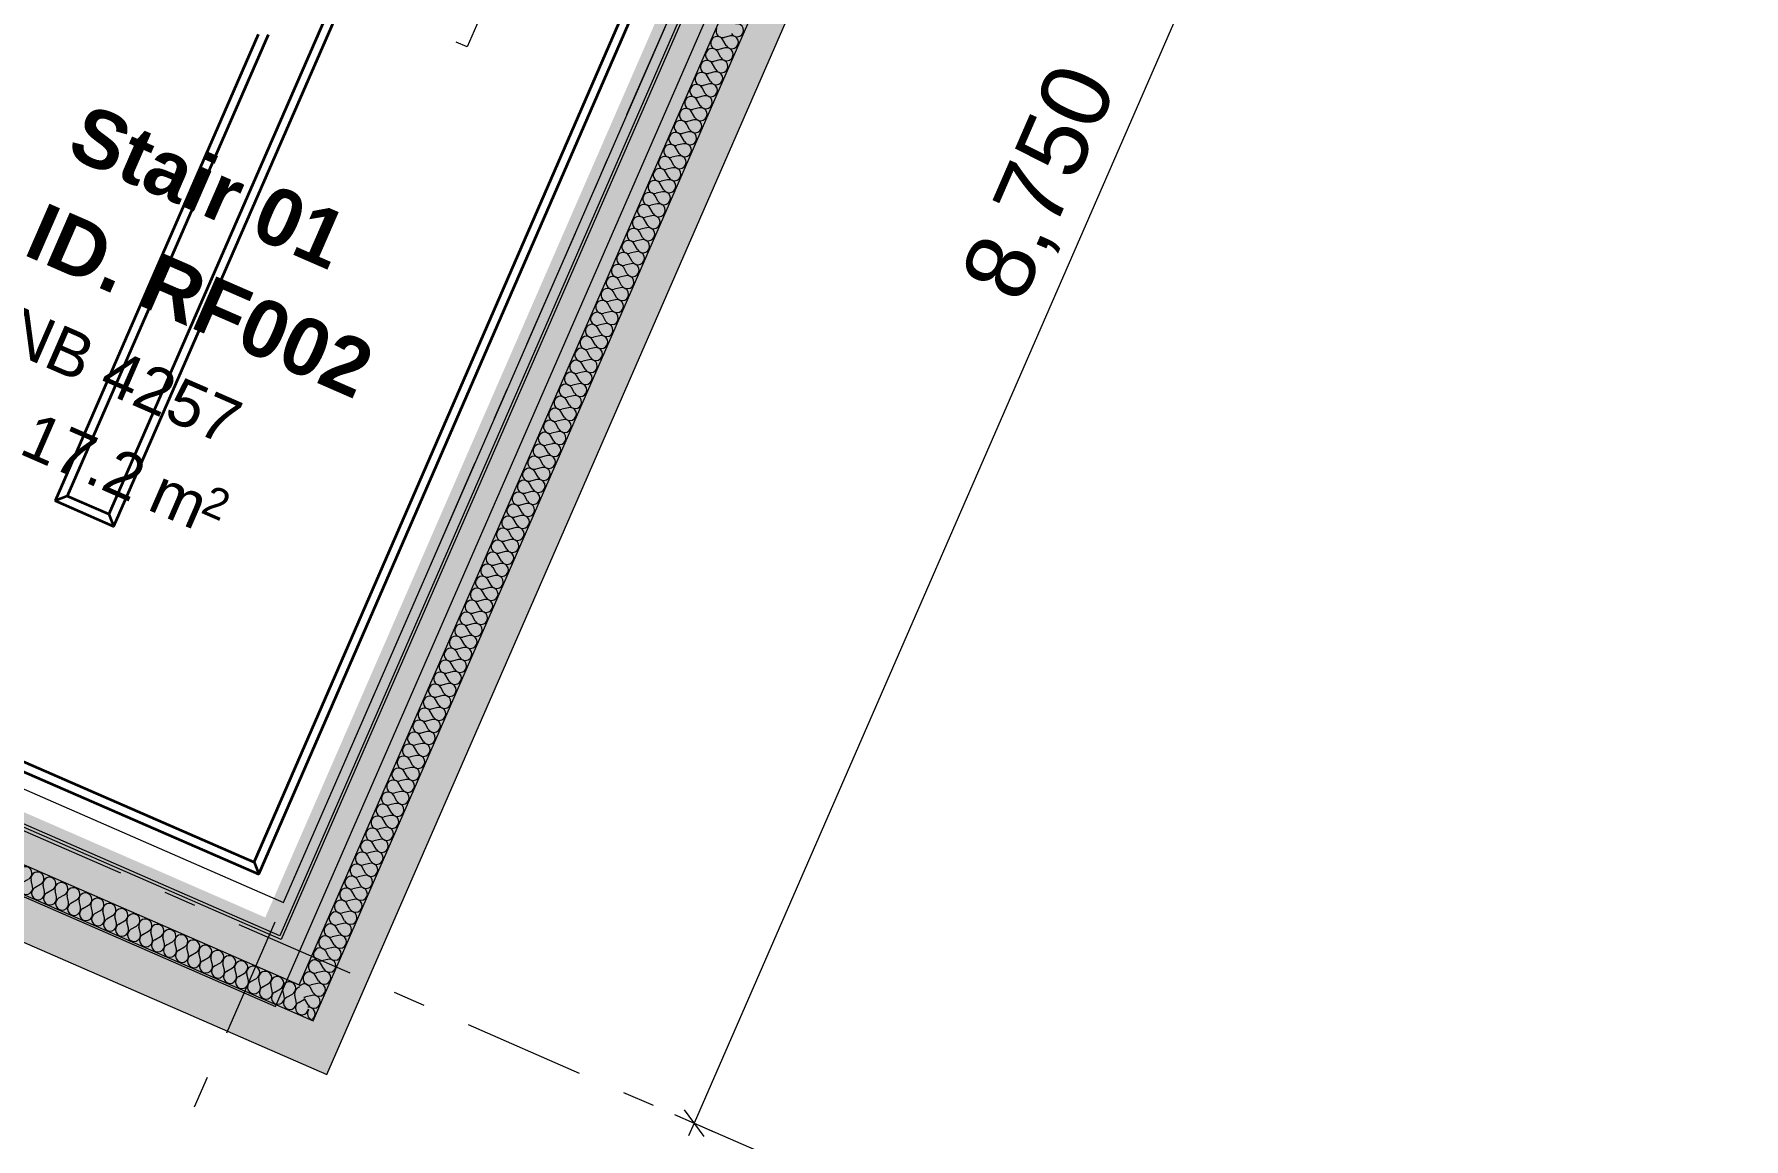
# Model space of a CAD drawing. Header units: millimetres. Extents: x -50172 to 90294, y -72116 to 25069.
# Drawn here: x 63981 to 71451, y -28935 to -24110 of the extents above; entities that cross this region are included whole.
import ezdxf
from ezdxf.enums import TextEntityAlignment as Align

# ---------------------------------------------------------------- set-up
doc = ezdxf.new("R2010")
doc.units = ezdxf.units.MM
doc.header["$MEASUREMENT"] = 0
doc.linetypes.add('Dashed', pattern=[564.444447, 282.222223, -282.222223])
doc.linetypes.add('Double Dashed', pattern=[1093.611073, 529.166651, -211.666656, 141.111112, -211.666656])
for name, color, linetype in [('A-15-MG_Structural_Grid', 7, 'Continuous'), ('New_A-15-MG_Structural_Grid', 7, 'Continuous'), ('New_A-25-M_Wall_Ext', 7, 'Continuous'), ('New_A-35-M_FFE-Zone', 7, 'Continuous'), ('New_A-95-D_Dim_Grid.Dim', 7, 'Continuous')]:
    doc.layers.add(name, color=color, linetype=linetype)
for name, color, linetype, lineweight, true_color in [('A-15-MG_Structural_Grid_Pen_No__163', 7, 'Continuous', 0, 0x750077), ('A-95-M-SFS_Edge_Pen_No__252', 7, 'Continuous', 13, 0xe8e8e8), ('New_A-25-M_Wall_Ext_Pen_No__102', 7, 'Continuous', 15, 0xcccccc), ('New_A-25-M_Wall_Ext_Pen_No__107', 7, 'Continuous', 15, 0xa6a6a6), ('New_A-35-M_FFE-Zone_Pen_No__74', 7, 'Continuous', 20, 0x606060)]:
    doc.layers.add(name, color=color, linetype=linetype, lineweight=lineweight, true_color=true_color)
for name, color, linetype, lineweight in [('New_A-15-MG_Structural_Grid_Pen_No__4', 7, 'Continuous', 20), ('New_A-20-M_Roof_Accessory_Pen_No__150', 7, 'Continuous', 0), ('New_A-20-M_Roof_Pen_No__2', 8, 'Continuous', 15), ('New_A-25-M_Wall_Ext_Pen_No__1', 7, 'Continuous', 13), ('New_A-25-M_Wall_Ext_Pen_No__141', 255, 'Continuous', 0), ('New_A-25-M_Wall_Ext_Pen_No__99', 255, 'Continuous', 13), ('New_A-30-M_Stair_Pen_No__8', 7, 'Continuous', 35), ('New_A-95-D_Dim_Grid.Dim_Pen_No__4', 7, 'Continuous', 20), ('New_ArchiCAD Zone Stamps_Pen_No__9', 7, 'Continuous', 13)]:
    doc.layers.add(name, color=color, linetype=linetype, lineweight=lineweight)
doc.styles.add('GENERATED_STYLE_1', font='')
doc.styles.add('GENERATED_STYLE_3', font='')
doc.styles.add('GENERATED_STYLE_4', font='')
doc.styles.get('GENERATED_STYLE_1').set_extended_font_data('Arial', bold=True)
doc.styles.get('GENERATED_STYLE_3').set_extended_font_data('Arial')
doc.styles.get('GENERATED_STYLE_4').set_extended_font_data('Swis721 BT')
doc.dimstyles.new('GENERATED_STYLE__5', dxfattribs={"dimtxt": 300, "dimasz": 95, "dimexe": 0.18, "dimexo": 0, "dimgap": 0.09, "dimtad": 1, "dimdec": 0, "dimzin": 0, "dimdsep": 46, "dimtxsty": 'GENERATED_STYLE_4', "dimblk": 'ARROWHEAD_2', "dimblk1": 'ARROWHEAD_2', "dimblk2": 'ARROWHEAD_2', "dimcen": 0.09, "dimclrd": 7, "dimclre": 7, "dimclrt": 7, "dimadec": 0, "dimazin": 0, "dimtfac": 1, "dimtdec": 4, "dimtmove": 0, "dimatfit": 3, "dimfxl": 1, "dimtolj": 1, "dimtzin": 0, "dimarcsym": 0})

# ---------------------------------------------------------------- blocks, each defined once
blk = doc.blocks.new('*X139')
at = {"layer": 'New_A-25-M_Wall_Ext_Pen_No__107', "linetype": 'Continuous'}
for p, q in [((62318.5, -27100), (62332.7, -27092)), ((62349.8, -27124.3), (62343.2, -27096.5)), ((62360.3, -27128.9), (62385.1, -27114.8)), ((62402.2, -27147.2), (62395.6, -27119.4)), ((62412.7, -27151.7), (62437.5, -27137.6)), ((62454.6, -27170), (62448, -27142.2)), ((62465, -27174.6), (62489.9, -27160.5)), ((62506.9, -27192.9), (62500.4, -27165)), ((62517.4, -27197.4), (62542.3, -27183.3)), ((62559.3, -27215.7), (62552.7, -27187.9)), ((62569.8, -27220.3), (62594.6, -27206.2)), ((62611.7, -27238.5), (62605.1, -27210.7)), ((62622.2, -27243.1), (62647, -27229)), ((62664.1, -27261.4), (62657.5, -27233.6)), ((62674.5, -27265.9), (62699.4, -27251.8)), ((62716.5, -27284.2), (62709.9, -27256.4)), ((62726.9, -27288.8), (62751.8, -27274.7)), ((62768.8, -27307.1), (62762.3, -27279.2)), ((62779.3, -27311.6), (62804.2, -27297.5)), ((62821.2, -27329.9), (62814.6, -27302.1)), ((62831.7, -27334.5), (62856.5, -27320.4)), ((62873.6, -27352.7), (62867, -27324.9)), ((62884.1, -27357.3), (62908.9, -27343.2)), ((62926, -27375.6), (62919.4, -27347.8)), ((62936.4, -27380.1), (62961.3, -27366)), ((62978.4, -27398.4), (62971.8, -27370.6)), ((62988.8, -27403), (63013.7, -27388.9)), ((63030.7, -27421.3), (63024.2, -27393.4)), ((63041.2, -27425.8), (63066.1, -27411.7)), ((63083.1, -27444.1), (63076.5, -27416.3)), ((63093.6, -27448.7), (63118.4, -27434.6)), ((63135.5, -27466.9), (63128.9, -27439.1)), ((63146, -27471.5), (63170.8, -27457.4)), ((63187.9, -27489.8), (63181.3, -27462)), ((63198.3, -27494.3), (63223.2, -27480.2)), ((63240.2, -27512.6), (63233.7, -27484.8)), ((63250.7, -27517.2), (63275.6, -27503.1)), ((63292.6, -27535.5), (63286.1, -27507.7)), ((63303.1, -27540), (63328, -27525.9)), ((63345, -27558.3), (63338.4, -27530.5)), ((63355.5, -27562.9), (63380.3, -27548.8)), ((63397.4, -27581.1), (63390.8, -27553.3)), ((63407.9, -27585.7), (63432.7, -27571.6)), ((63449.8, -27604), (63443.2, -27576.2)), ((63460.2, -27608.5), (63485.1, -27594.4)), ((63502.1, -27626.8), (63495.6, -27599)), ((63512.6, -27631.4), (63537.5, -27617.3)), ((63554.5, -27649.7), (63547.9, -27621.9)), ((63565, -27654.2), (63589.9, -27640.1)), ((63606.9, -27672.5), (63600.3, -27644.7)), ((63617.4, -27677.1), (63642.2, -27663)), ((63659.3, -27695.3), (63652.7, -27667.5)), ((63669.8, -27699.9), (63694.6, -27685.8)), ((63711.7, -27718.2), (63705.1, -27690.4)), ((63722.1, -27722.7), (63747, -27708.6)), ((63764, -27741), (63757.5, -27713.2)), ((63774.5, -27745.6), (63799.4, -27731.5)), ((63816.4, -27763.9), (63809.8, -27736.1)), ((63826.9, -27768.4), (63851.8, -27754.3)), ((63868.8, -27786.7), (63862.2, -27758.9)), ((63879.3, -27791.3), (63904.1, -27777.2)), ((63921.2, -27809.5), (63914.6, -27781.7)), ((63931.7, -27814.1), (63956.5, -27800)), ((63973.6, -27832.4), (63967, -27804.6)), ((63984, -27836.9), (64008.9, -27822.8)), ((64025.9, -27855.2), (64019.4, -27827.4)), ((64036.4, -27859.8), (64061.3, -27845.7)), ((64078.3, -27878.1), (64071.7, -27850.3)), ((64088.8, -27882.6), (64113.7, -27868.5)), ((64130.7, -27900.9), (64124.1, -27873.1)), ((64141.2, -27905.5), (64166, -27891.4)), ((64183.1, -27923.7), (64176.5, -27895.9)), ((64193.6, -27928.3), (64218.4, -27914.2)), ((64235.5, -27946.6), (64228.9, -27918.8)), ((64245.9, -27951.1), (64270.8, -27937)), ((64287.8, -27969.4), (64281.3, -27941.6)), ((64298.3, -27974), (64323.2, -27959.9)), ((64340.2, -27992.3), (64333.6, -27964.5)), ((64350.7, -27996.8), (64375.5, -27982.7)), ((64392.6, -28015.1), (64386, -27987.3)), ((64403.1, -28019.7), (64427.9, -28005.6)), ((64445, -28037.9), (64438.4, -28010.1)), ((64455.5, -28042.5), (64480.3, -28028.4)), ((64497.4, -28060.8), (64490.8, -28033)), ((64507.8, -28065.3), (64532.7, -28051.2)), ((64549.7, -28083.6), (64543.2, -28055.8)), ((64560.2, -28088.2), (64585.1, -28074.1)), ((64602.1, -28106.5), (64595.5, -28078.7)), ((64612.6, -28111), (64637.4, -28096.9)), ((64654.5, -28129.3), (64647.9, -28101.5)), ((64665, -28133.9), (64689.8, -28119.8)), ((64706.9, -28152.1), (64700.3, -28124.3)), ((64717.4, -28156.7), (64742.2, -28142.6)), ((64759.3, -28175), (64752.7, -28147.2)), ((64769.7, -28179.5), (64794.6, -28165.4)), ((64811.6, -28197.8), (64805.1, -28170)), ((64822.1, -28202.4), (64847, -28188.3)), ((64864, -28220.7), (64857.4, -28192.9)), ((64874.5, -28225.2), (64899.3, -28211.1)), ((64916.4, -28243.5), (64909.8, -28215.7)), ((64926.9, -28248.1), (64951.7, -28234)), ((64968.8, -28266.3), (64962.2, -28238.5)), ((64979.3, -28270.9), (65004.1, -28256.8)), ((65021.2, -28289.2), (65014.6, -28261.4)), ((65031.6, -28293.7), (65056.5, -28279.6)), ((65073.5, -28312), (65067, -28284.2)), ((65084, -28316.6), (65108.9, -28302.5)), ((65125.9, -28334.9), (65119.3, -28307.1)), ((65136.4, -28339.4), (65161.2, -28325.3))]:
    blk.add_line(p, q, dxfattribs=at)
for centre, start, end in [((62318.6, -27067.1), 299.57051, 39.28562), ((62371, -27090), 66.44041, 193.31031), ((62371, -27090), 299.57051, 66.44041), ((62423.4, -27112.8), 66.44041, 193.31031), ((62423.4, -27112.8), 299.57051, 66.44041), ((62475.8, -27135.6), 66.44041, 193.31031), ((62475.8, -27135.6), 299.57051, 66.44041), ((62322, -27130.9), 213.51109, 13.31031), ((62374.4, -27153.7), 119.57051, 13.31031), ((62426.8, -27176.6), 119.57051, 13.31031), ((62479.1, -27199.4), 119.57051, 13.31031), ((62528.2, -27158.5), 66.44041, 193.31031), ((62528.2, -27158.5), 299.57051, 66.44041), ((62580.5, -27181.3), 66.44041, 193.31031), ((62580.5, -27181.3), 299.57051, 66.44041), ((62632.9, -27204.2), 66.44041, 193.31031), ((62632.9, -27204.2), 299.57051, 66.44041), ((62531.5, -27222.3), 119.57051, 13.31031), ((62583.9, -27245.1), 119.57051, 13.31031), ((62636.3, -27268), 119.57051, 13.31031), ((62685.3, -27227), 66.44041, 193.31031), ((62688.6, -27290.8), 119.57051, 13.31031), ((62685.3, -27227), 299.57051, 66.44041), ((62737.7, -27249.8), 66.44041, 193.31031), ((62737.7, -27249.8), 299.57051, 66.44041), ((62790.1, -27272.7), 66.44041, 193.31031), ((62790.1, -27272.7), 299.57051, 66.44041), ((62842.4, -27295.5), 66.44041, 193.31031), ((62741, -27313.6), 119.57051, 13.31031), ((62793.4, -27336.5), 119.57051, 13.31031), ((62845.8, -27359.3), 119.57051, 13.31031), ((62842.4, -27295.5), 299.57051, 66.44041), ((62894.8, -27318.4), 66.44041, 193.31031), ((62894.8, -27318.4), 299.57051, 66.44041), ((62947.2, -27341.2), 66.44041, 193.31031), ((62947.2, -27341.2), 299.57051, 66.44041), ((62999.6, -27364), 66.44041, 193.31031), ((62999.6, -27364), 299.57051, 66.44041), ((62898.2, -27382.2), 119.57051, 13.31031), ((62950.5, -27405), 119.57051, 13.31031), ((63002.9, -27427.8), 119.57051, 13.31031), ((63052, -27386.9), 66.44041, 193.31031), ((63052, -27386.9), 299.57051, 66.44041), ((63104.3, -27409.7), 66.44041, 193.31031), ((63104.3, -27409.7), 299.57051, 66.44041), ((63156.7, -27432.6), 66.44041, 193.31031), ((63156.7, -27432.6), 299.57051, 66.44041), ((63055.3, -27450.7), 119.57051, 13.31031), ((63107.7, -27473.5), 119.57051, 13.31031), ((63160.1, -27496.4), 119.57051, 13.31031), ((63209.1, -27455.4), 66.44041, 193.31031), ((63209.1, -27455.4), 299.57051, 66.44041), ((63261.5, -27478.2), 66.44041, 193.31031), ((63261.5, -27478.2), 299.57051, 66.44041), ((63313.9, -27501.1), 66.44041, 193.31031), ((63313.9, -27501.1), 299.57051, 66.44041), ((63212.4, -27519.2), 119.57051, 13.31031), ((63264.8, -27542), 119.57051, 13.31031), ((63317.2, -27564.9), 119.57051, 13.31031), ((63366.2, -27523.9), 66.44041, 193.31031), ((63369.6, -27587.7), 119.57051, 13.31031), ((63366.2, -27523.9), 299.57051, 66.44041), ((63418.6, -27546.8), 66.44041, 193.31031), ((63418.6, -27546.8), 299.57051, 66.44041), ((63471, -27569.6), 66.44041, 193.31031), ((63471, -27569.6), 299.57051, 66.44041), ((63523.4, -27592.4), 66.44041, 193.31031), ((63422, -27610.6), 119.57051, 13.31031), ((63474.3, -27633.4), 119.57051, 13.31031), ((63526.7, -27656.2), 119.57051, 13.31031), ((63523.4, -27592.4), 299.57051, 66.44041), ((63575.8, -27615.3), 66.44041, 193.31031), ((63575.8, -27615.3), 299.57051, 66.44041), ((63628.1, -27638.1), 66.44041, 193.31031), ((63628.1, -27638.1), 299.57051, 66.44041), ((63680.5, -27661), 66.44041, 193.31031), ((63680.5, -27661), 299.57051, 66.44041), ((63579.1, -27679.1), 119.57051, 13.31031), ((63631.5, -27701.9), 119.57051, 13.31031), ((63683.9, -27724.8), 119.57051, 13.31031), ((63732.9, -27683.8), 66.44041, 193.31031), ((63732.9, -27683.8), 299.57051, 66.44041), ((63785.3, -27706.6), 66.44041, 193.31031), ((63785.3, -27706.6), 299.57051, 66.44041), ((63837.7, -27729.5), 66.44041, 193.31031), ((63837.7, -27729.5), 299.57051, 66.44041), ((63736.2, -27747.6), 119.57051, 13.31031), ((63788.6, -27770.4), 119.57051, 13.31031), ((63841, -27793.3), 119.57051, 13.31031), ((63890, -27752.3), 66.44041, 193.31031), ((63890, -27752.3), 299.57051, 66.44041), ((63942.4, -27775.2), 66.44041, 193.31031), ((63942.4, -27775.2), 299.57051, 66.44041), ((63994.8, -27798), 66.44041, 193.31031), ((63994.8, -27798), 299.57051, 66.44041), ((63893.4, -27816.1), 119.57051, 13.31031), ((63945.8, -27839), 119.57051, 13.31031), ((63998.1, -27861.8), 119.57051, 13.31031), ((64047.2, -27820.8), 66.44041, 193.31031), ((64050.5, -27884.6), 119.57051, 13.31031), ((64047.2, -27820.8), 299.57051, 66.44041), ((64099.6, -27843.7), 66.44041, 193.31031), ((64099.6, -27843.7), 299.57051, 66.44041), ((64151.9, -27866.5), 66.44041, 193.31031), ((64151.9, -27866.5), 299.57051, 66.44041), ((64204.3, -27889.4), 66.44041, 193.31031), ((64204.3, -27889.4), 299.57051, 66.44041), ((64102.9, -27907.5), 119.57051, 13.31031), ((64155.3, -27930.3), 119.57051, 13.31031), ((64207.7, -27953.2), 119.57051, 13.31031), ((64256.7, -27912.2), 66.44041, 193.31031), ((64256.7, -27912.2), 299.57051, 66.44041), ((64309.1, -27935), 66.44041, 193.31031), ((64309.1, -27935), 299.57051, 66.44041), ((64361.4, -27957.9), 66.44041, 193.31031), ((64361.4, -27957.9), 299.57051, 66.44041), ((64260, -27976), 119.57051, 13.31031), ((64312.4, -27998.8), 119.57051, 13.31031), ((64364.8, -28021.7), 119.57051, 13.31031), ((64413.8, -27980.7), 66.44041, 193.31031), ((64413.8, -27980.7), 299.57051, 66.44041), ((64466.2, -28003.6), 66.44041, 193.31031), ((64466.2, -28003.6), 299.57051, 66.44041), ((64518.6, -28026.4), 66.44041, 193.31031), ((64518.6, -28026.4), 299.57051, 66.44041), ((64417.2, -28044.5), 119.57051, 13.31031), ((64469.6, -28067.4), 119.57051, 13.31031), ((64521.9, -28090.2), 119.57051, 13.31031), ((64571, -28049.2), 66.44041, 193.31031), ((64574.3, -28113), 119.57051, 13.31031), ((64571, -28049.2), 299.57051, 66.44041), ((64623.3, -28072.1), 66.44041, 193.31031), ((64623.3, -28072.1), 299.57051, 66.44041), ((64675.7, -28094.9), 66.44041, 193.31031), ((64675.7, -28094.9), 299.57051, 66.44041), ((64626.7, -28135.9), 119.57051, 13.31031), ((64679.1, -28158.7), 119.57051, 13.31031), ((64728.1, -28117.8), 66.44041, 193.31031), ((64731.5, -28181.6), 119.57051, 13.31031), ((64728.1, -28117.8), 299.57051, 66.44041), ((64780.5, -28140.6), 66.44041, 193.31031), ((64780.5, -28140.6), 299.57051, 66.44041), ((64832.9, -28163.4), 66.44041, 193.31031), ((64832.9, -28163.4), 299.57051, 66.44041), ((64885.2, -28186.3), 66.44041, 193.31031), ((64885.2, -28186.3), 299.57051, 66.44041), ((64783.8, -28204.4), 119.57051, 13.31031), ((64836.2, -28227.2), 119.57051, 13.31031), ((64888.6, -28250.1), 119.57051, 13.31031), ((64937.6, -28209.1), 66.44041, 193.31031), ((64937.6, -28209.1), 299.57051, 66.44041), ((64990, -28232), 66.44041, 193.31031), ((64990, -28232), 299.57051, 66.44041), ((65042.4, -28254.8), 66.44041, 193.31031), ((65042.4, -28254.8), 299.57051, 66.44041), ((64941, -28272.9), 119.57051, 13.31031), ((64993.4, -28295.8), 119.57051, 13.31031), ((65045.7, -28318.6), 119.57051, 13.31031), ((65094.8, -28277.6), 66.44041, 193.31031), ((65094.8, -28277.6), 299.57051, 66.44041), ((65147.1, -28300.5), 100.67272, 193.31031), ((65098.1, -28341.4), 119.57051, 13.31031), ((65150.5, -28364.3), 119.57051, 354.81795), ((65147.1, -28300.5), 299.57051, 302.20954), ((65202.9, -28387.1), 142.78833, 260.09393)]:
    blk.add_arc(centre, 28.6, start, end, dxfattribs=at)
blk = doc.blocks.new('Wall_38_2', base_point=(65053.6, -28047.6))
at = {"layer": 'New_A-25-M_Wall_Ext_Pen_No__102', "linetype": 'Continuous'}
h = blk.add_hatch(dxfattribs=at)
h.set_pattern_fill('Plaster_0002', color=256, style=0, pattern_type=2)
h.set_pattern_definition([(336.4404, (0, 0), (69.23052, 158.76755), [0, -100]), (336.4404, (80.45, 59.4), (69.23052, 158.76755), [0, -100])])
h.paths.add_polyline_path([(62403.1, -26906), (65060.3, -28064.7), (65053.6, -28047.6), (62408.3, -26894.1)])
at = {"layer": 'New_A-25-M_Wall_Ext_Pen_No__1', "linetype": 'Continuous'}
for p, q in [((65060.3, -28064.7), (62403.1, -26906)), ((62343.2, -27043.5), (65137.8, -28262.1))]:
    blk.add_line(p, q, dxfattribs=at)
at = {"layer": 'New_A-25-M_Wall_Ext_Pen_No__1', "linetype": 'Continuous', "flags": 128}
blk.add_lwpolyline([(56295.5, -24537.3), (65199.9, -28420.1)], dxfattribs=at)
at = {"layer": 'New_A-25-M_Wall_Ext_Pen_No__141', "linetype": 'Continuous', "flags": 128}
blk.add_lwpolyline([(65053.6, -28047.6), (62408.3, -26894.1)], dxfattribs=at)
at = {"layer": 'New_A-25-M_Wall_Ext', "color": 250, "lineweight": 50, "true_color": 0x2a2a2a}
blk.add_blockref('*X139', (0, 0), dxfattribs=at)
blk = doc.blocks.new('Standard grid marker_3')
at = {"layer": 'A-15-MG_Structural_Grid_Pen_No__163', "linetype": 'Double Dashed'}
for p, q in [((1000, 0), (74254.8, 0)), ((74254.8, 0), (75254.8, 0))]:
    blk.add_line(p, q, dxfattribs=at)
blk.add_point((74254.8, 0), dxfattribs=at)
blk.add_point((74254.8, 0), dxfattribs=at)
at = {"layer": 'A-15-MG_Structural_Grid_Pen_No__163', "style": 'GENERATED_STYLE_4'}
for tag, p in [('AC_MarkerText_1_0', (-500, 43.4)), ('AC_MarkerText_1_1', (75754.8, 43.4))]:
    blk.add_attdef(tag, text='', height=350, rotation=360, dxfattribs=at).set_placement(p, align=Align.MIDDLE_CENTER)
blk = doc.blocks.new('Stair 01_INB 4257_7_1', base_point=(64470.9, -25717.5))
at = {"layer": 'New_A-35-M_FFE-Zone_Pen_No__74', "linetype": 'Continuous'}
for p, q in [((65070.4, -27902.1), (67458.5, -22425.5)), ((62470.3, -26768.3), (65070.4, -27902.1))]:
    blk.add_line(p, q, dxfattribs=at)
at = {"layer": 'New_ArchiCAD Zone Stamps_Pen_No__9'}
for tag, height, style, p in [('ROOM_NAME', 250, 'GENERATED_STYLE_1', (64214.1, -24409)), ('zoneNameLine2', 250, 'GENERATED_STYLE_1', (64025.7, -24841.2)), ('ROOM_NUMBER', 200, 'GENERATED_STYLE_3', (63837.2, -25261.9)), ('measuredAreaCode', 200, 'GENERATED_STYLE_3', (63680.2, -25622)), ('DUMMY_649', 200, 'GENERATED_STYLE_3', (63987.6, -25756)), ('DUMMY_650', 200, 'GENERATED_STYLE_3', (64477, -25969.4)), ('DUMMY_651', 133.3, 'GENERATED_STYLE_3', (64756.2, -26075.9))]:
    blk.add_attdef(tag, text='', height=height, rotation=336.44041, dxfattribs=dict(at, style=style)).set_placement(p, align=Align.TOP_LEFT)
blk = doc.blocks.new('*X357')
at = {"layer": 'New_A-25-M_Wall_Ext_Pen_No__107', "linetype": 'Continuous'}
for p, q in [((67022.8, -24117.7), (66995, -24124.3)), ((66981.7, -24212), (66967.6, -24187.2)), ((66999.9, -24170.1), (66972.1, -24176.7)), ((67004.5, -24159.6), (66990.4, -24134.8)), ((66954.3, -24274.9), (66926.5, -24281.5)), ((66958.8, -24264.4), (66944.7, -24239.5)), ((66977.1, -24222.5), (66949.3, -24229.1)), ((66913.2, -24369.2), (66899.1, -24344.3)), ((66931.4, -24327.3), (66903.6, -24333.8)), ((66936, -24316.8), (66921.9, -24291.9)), ((66890.3, -24421.5), (66876.2, -24396.7)), ((66908.6, -24379.6), (66880.8, -24386.2)), ((66844.6, -24526.3), (66830.5, -24501.5)), ((66862.9, -24484.4), (66835.1, -24491)), ((66867.5, -24473.9), (66853.4, -24449.1)), ((66885.7, -24432), (66857.9, -24438.6)), ((66821.8, -24578.7), (66807.7, -24553.8)), ((66840.1, -24536.8), (66812.3, -24543.4)), ((66794.4, -24641.5), (66766.6, -24648.1)), ((66799, -24631.1), (66784.9, -24606.2)), ((66817.2, -24589.2), (66789.4, -24595.7)), ((66753.3, -24735.8), (66739.2, -24711)), ((66771.5, -24693.9), (66743.7, -24700.5)), ((66776.1, -24683.4), (66762, -24658.6)), ((66725.9, -24798.7), (66698.1, -24805.3)), ((66730.4, -24788.2), (66716.3, -24763.4)), ((66748.7, -24746.3), (66720.9, -24752.9)), ((66684.8, -24893), (66670.7, -24868.1)), ((66703, -24851.1), (66675.2, -24857.6)), ((66707.6, -24840.6), (66693.5, -24815.7)), ((66661.9, -24945.3), (66647.8, -24920.5)), ((66680.2, -24903.4), (66652.4, -24910)), ((66616.2, -25050.1), (66602.1, -25025.3)), ((66634.5, -25008.2), (66606.7, -25014.8)), ((66639.1, -24997.7), (66625, -24972.9)), ((66657.4, -24955.8), (66629.6, -24962.4)), ((66593.4, -25102.5), (66579.3, -25077.6)), ((66611.7, -25060.6), (66583.9, -25067.2)), ((66566, -25165.3), (66538.2, -25171.9)), ((66570.6, -25154.9), (66556.5, -25130)), ((66588.8, -25113), (66561, -25119.5)), ((66524.9, -25259.6), (66510.8, -25234.8)), ((66543.2, -25217.7), (66515.4, -25224.3)), ((66547.7, -25207.2), (66533.6, -25182.4)), ((66497.5, -25322.5), (66469.7, -25329.1)), ((66502.1, -25312), (66488, -25287.2)), ((66520.3, -25270.1), (66492.5, -25276.7)), ((66456.4, -25416.8), (66442.3, -25391.9)), ((66474.6, -25374.9), (66446.8, -25381.4)), ((66479.2, -25364.4), (66465.1, -25339.5)), ((66433.5, -25469.1), (66419.4, -25444.3)), ((66451.8, -25427.2), (66424, -25433.8)), ((66387.9, -25573.9), (66373.8, -25549.1)), ((66406.1, -25532), (66378.3, -25538.6)), ((66410.7, -25521.5), (66396.6, -25496.7)), ((66429, -25479.6), (66401.2, -25486.2)), ((66365, -25626.3), (66350.9, -25601.4)), ((66383.3, -25584.4), (66355.5, -25591)), ((66337.6, -25689.1), (66309.8, -25695.7)), ((66342.2, -25678.7), (66328.1, -25653.8)), ((66360.5, -25636.8), (66332.6, -25643.3)), ((66296.5, -25783.4), (66282.4, -25758.6)), ((66314.8, -25741.5), (66287, -25748.1)), ((66319.3, -25731), (66305.2, -25706.2)), ((66269.1, -25846.3), (66241.3, -25852.9)), ((66273.7, -25835.8), (66259.6, -25811)), ((66291.9, -25793.9), (66264.1, -25800.5)), ((66228, -25940.6), (66213.9, -25915.7)), ((66246.3, -25898.7), (66218.5, -25905.2)), ((66250.8, -25888.2), (66236.7, -25863.3)), ((66205.1, -25992.9), (66191, -25968.1)), ((66223.4, -25951), (66195.6, -25957.6)), ((66177.7, -26055.8), (66149.9, -26062.4)), ((66182.3, -26045.3), (66168.2, -26020.5)), ((66200.6, -26003.4), (66172.8, -26010)), ((66136.6, -26150.1), (66122.5, -26125.2)), ((66154.9, -26108.2), (66127.1, -26114.8)), ((66159.5, -26097.7), (66145.4, -26072.9)), ((66109.2, -26212.9), (66081.4, -26219.5)), ((66113.8, -26202.5), (66099.7, -26177.6)), ((66132.1, -26160.6), (66104.3, -26167.1)), ((66068.1, -26307.2), (66054, -26282.4)), ((66086.4, -26265.3), (66058.6, -26271.9)), ((66091, -26254.8), (66076.9, -26230)), ((66040.7, -26370.1), (66012.9, -26376.7)), ((66045.3, -26359.6), (66031.2, -26334.8)), ((66063.5, -26317.7), (66035.7, -26324.3)), ((65999.6, -26464.4), (65985.5, -26439.5)), ((66017.9, -26422.5), (65990.1, -26429)), ((66022.4, -26412), (66008.3, -26387.1)), ((65976.8, -26516.8), (65962.7, -26491.9)), ((65995, -26474.8), (65967.2, -26481.4)), ((65949.4, -26579.6), (65921.5, -26586.2)), ((65953.9, -26569.1), (65939.8, -26544.3)), ((65972.2, -26527.2), (65944.4, -26533.8)), ((65908.2, -26673.9), (65894.1, -26649)), ((65926.5, -26632), (65898.7, -26638.6)), ((65931.1, -26621.5), (65917, -26596.7)), ((65880.8, -26736.7), (65853, -26743.3)), ((65885.4, -26726.3), (65871.3, -26701.4)), ((65903.7, -26684.4), (65875.9, -26690.9)), ((65839.7, -26831), (65825.6, -26806.2)), ((65858, -26789.1), (65830.2, -26795.7)), ((65862.6, -26778.7), (65848.5, -26753.8)), ((65816.9, -26883.4), (65802.8, -26858.6)), ((65835.2, -26841.5), (65807.4, -26848.1)), ((65771.2, -26988.2), (65757.1, -26963.3)), ((65789.5, -26946.3), (65761.7, -26952.8)), ((65794, -26935.8), (65779.9, -26910.9)), ((65812.3, -26893.9), (65784.5, -26900.5)), ((65748.4, -27040.6), (65734.3, -27015.7)), ((65766.6, -26998.6), (65738.8, -27005.2)), ((65721, -27103.4), (65693.2, -27110)), ((65725.5, -27092.9), (65711.4, -27068.1)), ((65743.8, -27051), (65716, -27057.6)), ((65679.9, -27197.7), (65665.8, -27172.8)), ((65698.1, -27155.8), (65670.3, -27162.4)), ((65702.7, -27145.3), (65688.6, -27120.5)), ((65652.4, -27260.6), (65624.6, -27267.1)), ((65657, -27250.1), (65642.9, -27225.2)), ((65675.3, -27208.2), (65647.5, -27214.7)), ((65611.3, -27354.8), (65597.2, -27330)), ((65629.6, -27312.9), (65601.8, -27319.5)), ((65634.2, -27302.5), (65620.1, -27277.6)), ((65588.5, -27407.2), (65574.4, -27382.4)), ((65606.8, -27365.3), (65579, -27371.9)), ((65542.8, -27512), (65528.7, -27487.1)), ((65561.1, -27470.1), (65533.3, -27476.7)), ((65565.7, -27459.6), (65551.6, -27434.7)), ((65583.9, -27417.7), (65556.1, -27424.3)), ((65520, -27564.4), (65505.9, -27539.5)), ((65538.3, -27522.5), (65510.4, -27529)), ((65492.6, -27627.2), (65464.8, -27633.8)), ((65497.1, -27616.7), (65483, -27591.9)), ((65515.4, -27574.8), (65487.6, -27581.4)), ((65451.5, -27721.5), (65437.4, -27696.6)), ((65469.7, -27679.6), (65441.9, -27686.2)), ((65474.3, -27669.1), (65460.2, -27644.3)), ((65424.1, -27784.4), (65396.3, -27790.9)), ((65428.6, -27773.9), (65414.5, -27749)), ((65446.9, -27732), (65419.1, -27738.6)), ((65382.9, -27878.6), (65368.8, -27853.8)), ((65401.2, -27836.7), (65373.4, -27843.3)), ((65405.8, -27826.3), (65391.7, -27801.4)), ((65360.1, -27931), (65346, -27906.2)), ((65378.4, -27889.1), (65350.6, -27895.7)), ((65314.4, -28035.8), (65300.3, -28010.9)), ((65332.7, -27993.9), (65304.9, -28000.5)), ((65337.3, -27983.4), (65323.2, -27958.5)), ((65355.5, -27941.5), (65327.7, -27948.1)), ((65291.6, -28088.2), (65277.5, -28063.3)), ((65309.9, -28046.3), (65282.1, -28052.8)), ((65264.2, -28151), (65236.4, -28157.6)), ((65268.8, -28140.5), (65254.7, -28115.7)), ((65287, -28098.6), (65259.2, -28105.2)), ((65223.1, -28245.3), (65209, -28220.5)), ((65241.3, -28203.4), (65213.5, -28210)), ((65245.9, -28192.9), (65231.8, -28168.1)), ((65195.7, -28308.2), (65167.9, -28314.7)), ((65200.2, -28297.7), (65186.1, -28272.8)), ((65218.5, -28255.8), (65190.7, -28262.4)), ((65177.4, -28350.1), (65163.3, -28325.2))]:
    blk.add_line(p, q, dxfattribs=at)
for centre, start, end in [((66965.6, -24148.9), 29.57195, 156.44185), ((66988.4, -24096.5), 156.44185, 283.31175), ((67029.4, -24145.5), 209.57195, 103.31175), ((67052.2, -24093.2), 209.57195, 103.31175), ((66942.7, -24201.3), 156.44185, 283.31175), ((66942.7, -24201.3), 29.57195, 156.44185), ((66965.6, -24148.9), 156.44185, 283.31175), ((67006.5, -24197.9), 209.57195, 103.31175), ((66897, -24306), 29.57195, 156.44185), ((66919.9, -24253.6), 156.44185, 283.31175), ((66919.9, -24253.6), 29.57195, 156.44185), ((66960.8, -24302.7), 209.57195, 103.31175), ((66983.7, -24250.3), 209.57195, 103.31175), ((66874.2, -24358.4), 156.44185, 283.31175), ((66874.2, -24358.4), 29.57195, 156.44185), ((66897, -24306), 156.44185, 283.31175), ((66938, -24355.1), 209.57195, 103.31175), ((66851.4, -24410.8), 156.44185, 283.31175), ((66851.4, -24410.8), 29.57195, 156.44185), ((66915.2, -24407.4), 209.57195, 103.31175), ((66805.7, -24515.6), 29.57195, 156.44185), ((66828.5, -24463.2), 156.44185, 283.31175), ((66828.5, -24463.2), 29.57195, 156.44185), ((66869.5, -24512.2), 209.57195, 103.31175), ((66892.3, -24459.8), 209.57195, 103.31175), ((66782.8, -24567.9), 156.44185, 283.31175), ((66782.8, -24567.9), 29.57195, 156.44185), ((66805.7, -24515.6), 156.44185, 283.31175), ((66846.6, -24564.6), 209.57195, 103.31175), ((66737.2, -24672.7), 29.57195, 156.44185), ((66760, -24620.3), 156.44185, 283.31175), ((66760, -24620.3), 29.57195, 156.44185), ((66801, -24669.3), 209.57195, 103.31175), ((66823.8, -24617), 209.57195, 103.31175), ((66714.3, -24725.1), 156.44185, 283.31175), ((66714.3, -24725.1), 29.57195, 156.44185), ((66737.2, -24672.7), 156.44185, 283.31175), ((66778.1, -24721.7), 209.57195, 103.31175), ((66668.7, -24829.8), 29.57195, 156.44185), ((66691.5, -24777.5), 156.44185, 283.31175), ((66691.5, -24777.5), 29.57195, 156.44185), ((66732.5, -24826.5), 209.57195, 103.31175), ((66755.3, -24774.1), 209.57195, 103.31175), ((66645.8, -24882.2), 156.44185, 283.31175), ((66645.8, -24882.2), 29.57195, 156.44185), ((66668.7, -24829.8), 156.44185, 283.31175), ((66709.6, -24878.9), 209.57195, 103.31175), ((66623, -24934.6), 156.44185, 283.31175), ((66623, -24934.6), 29.57195, 156.44185), ((66686.8, -24931.2), 209.57195, 103.31175), ((66577.3, -25039.4), 29.57195, 156.44185), ((66600.1, -24987), 156.44185, 283.31175), ((66600.1, -24987), 29.57195, 156.44185), ((66641.1, -25036), 209.57195, 103.31175), ((66663.9, -24983.6), 209.57195, 103.31175), ((66554.5, -25091.7), 156.44185, 283.31175), ((66554.5, -25091.7), 29.57195, 156.44185), ((66577.3, -25039.4), 156.44185, 283.31175), ((66618.3, -25088.4), 209.57195, 103.31175), ((66508.8, -25196.5), 29.57195, 156.44185), ((66531.6, -25144.1), 156.44185, 283.31175), ((66531.6, -25144.1), 29.57195, 156.44185), ((66572.6, -25193.1), 209.57195, 103.31175), ((66595.4, -25140.8), 209.57195, 103.31175), ((66485.9, -25248.9), 156.44185, 283.31175), ((66485.9, -25248.9), 29.57195, 156.44185), ((66508.8, -25196.5), 156.44185, 283.31175), ((66549.7, -25245.5), 209.57195, 103.31175), ((66463.1, -25301.3), 156.44185, 283.31175), ((66463.1, -25301.3), 29.57195, 156.44185), ((66504.1, -25350.3), 209.57195, 103.31175), ((66526.9, -25297.9), 209.57195, 103.31175), ((66417.4, -25406), 156.44185, 283.31175), ((66417.4, -25406), 29.57195, 156.44185), ((66440.3, -25353.6), 156.44185, 283.31175), ((66440.3, -25353.6), 29.57195, 156.44185), ((66481.2, -25402.7), 209.57195, 103.31175), ((66394.6, -25458.4), 156.44185, 283.31175), ((66394.6, -25458.4), 29.57195, 156.44185), ((66458.4, -25455), 209.57195, 103.31175), ((66348.9, -25563.2), 29.57195, 156.44185), ((66371.7, -25510.8), 156.44185, 283.31175), ((66371.7, -25510.8), 29.57195, 156.44185), ((66412.7, -25559.8), 209.57195, 103.31175), ((66435.5, -25507.4), 209.57195, 103.31175), ((66326.1, -25615.5), 156.44185, 283.31175), ((66326.1, -25615.5), 29.57195, 156.44185), ((66348.9, -25563.2), 156.44185, 283.31175), ((66389.9, -25612.2), 209.57195, 103.31175), ((66280.4, -25720.3), 29.57195, 156.44185), ((66303.2, -25667.9), 156.44185, 283.31175), ((66303.2, -25667.9), 29.57195, 156.44185), ((66344.2, -25716.9), 209.57195, 103.31175), ((66367, -25664.6), 209.57195, 103.31175), ((66257.6, -25772.7), 156.44185, 283.31175), ((66257.6, -25772.7), 29.57195, 156.44185), ((66280.4, -25720.3), 156.44185, 283.31175), ((66321.4, -25769.3), 209.57195, 103.31175), ((66234.7, -25825.1), 156.44185, 283.31175), ((66234.7, -25825.1), 29.57195, 156.44185), ((66275.7, -25874.1), 209.57195, 103.31175), ((66298.5, -25821.7), 209.57195, 103.31175), ((66189, -25929.8), 156.44185, 283.31175), ((66189, -25929.8), 29.57195, 156.44185), ((66211.9, -25877.4), 156.44185, 283.31175), ((66211.9, -25877.4), 29.57195, 156.44185), ((66252.8, -25926.5), 209.57195, 103.31175), ((66166.2, -25982.2), 156.44185, 283.31175), ((66166.2, -25982.2), 29.57195, 156.44185), ((66230, -25978.8), 209.57195, 103.31175), ((66120.5, -26087), 29.57195, 156.44185), ((66143.4, -26034.6), 156.44185, 283.31175), ((66143.4, -26034.6), 29.57195, 156.44185), ((66184.3, -26083.6), 209.57195, 103.31175), ((66207.2, -26031.2), 209.57195, 103.31175), ((66097.7, -26139.3), 156.44185, 283.31175), ((66097.7, -26139.3), 29.57195, 156.44185), ((66120.5, -26087), 156.44185, 283.31175), ((66161.5, -26136), 209.57195, 103.31175), ((66052, -26244.1), 29.57195, 156.44185), ((66074.8, -26191.7), 156.44185, 283.31175), ((66074.8, -26191.7), 29.57195, 156.44185), ((66115.8, -26240.7), 209.57195, 103.31175), ((66138.6, -26188.4), 209.57195, 103.31175), ((66029.2, -26296.5), 156.44185, 283.31175), ((66029.2, -26296.5), 29.57195, 156.44185), ((66052, -26244.1), 156.44185, 283.31175), ((66093, -26293.1), 209.57195, 103.31175), ((66006.3, -26348.9), 156.44185, 283.31175), ((66006.3, -26348.9), 29.57195, 156.44185), ((66047.3, -26397.9), 209.57195, 103.31175), ((66070.1, -26345.5), 209.57195, 103.31175), ((65960.6, -26453.6), 156.44185, 283.31175), ((65960.6, -26453.6), 29.57195, 156.44185), ((65983.5, -26401.2), 156.44185, 283.31175), ((65983.5, -26401.2), 29.57195, 156.44185), ((66024.4, -26450.3), 209.57195, 103.31175), ((65937.8, -26506), 156.44185, 283.31175), ((65937.8, -26506), 29.57195, 156.44185), ((66001.6, -26502.7), 209.57195, 103.31175), ((65892.1, -26610.8), 29.57195, 156.44185), ((65915, -26558.4), 156.44185, 283.31175), ((65915, -26558.4), 29.57195, 156.44185), ((65955.9, -26607.4), 209.57195, 103.31175), ((65978.8, -26555), 209.57195, 103.31175), ((65869.3, -26663.1), 156.44185, 283.31175), ((65869.3, -26663.1), 29.57195, 156.44185), ((65892.1, -26610.8), 156.44185, 283.31175), ((65933.1, -26659.8), 209.57195, 103.31175), ((65823.6, -26767.9), 29.57195, 156.44185), ((65846.5, -26715.5), 156.44185, 283.31175), ((65846.5, -26715.5), 29.57195, 156.44185), ((65887.4, -26764.6), 209.57195, 103.31175), ((65910.3, -26712.2), 209.57195, 103.31175), ((65800.8, -26820.3), 156.44185, 283.31175), ((65800.8, -26820.3), 29.57195, 156.44185), ((65823.6, -26767.9), 156.44185, 283.31175), ((65864.6, -26816.9), 209.57195, 103.31175), ((65777.9, -26872.7), 156.44185, 283.31175), ((65777.9, -26872.7), 29.57195, 156.44185), ((65818.9, -26921.7), 209.57195, 103.31175), ((65841.7, -26869.3), 209.57195, 103.31175), ((65732.3, -26977.4), 156.44185, 283.31175), ((65732.3, -26977.4), 29.57195, 156.44185), ((65755.1, -26925), 156.44185, 283.31175), ((65755.1, -26925), 29.57195, 156.44185), ((65796.1, -26974.1), 209.57195, 103.31175), ((65709.4, -27029.8), 156.44185, 283.31175), ((65709.4, -27029.8), 29.57195, 156.44185), ((65773.2, -27026.5), 209.57195, 103.31175), ((65663.7, -27134.6), 29.57195, 156.44185), ((65686.6, -27082.2), 156.44185, 283.31175), ((65686.6, -27082.2), 29.57195, 156.44185), ((65727.5, -27131.2), 209.57195, 103.31175), ((65750.4, -27078.8), 209.57195, 103.31175), ((65640.9, -27186.9), 156.44185, 283.31175), ((65640.9, -27186.9), 29.57195, 156.44185), ((65663.7, -27134.6), 156.44185, 283.31175), ((65704.7, -27183.6), 209.57195, 103.31175), ((65595.2, -27291.7), 29.57195, 156.44185), ((65618.1, -27239.3), 156.44185, 283.31175), ((65618.1, -27239.3), 29.57195, 156.44185), ((65659, -27288.4), 209.57195, 103.31175), ((65681.9, -27236), 209.57195, 103.31175), ((65572.4, -27344.1), 156.44185, 283.31175), ((65572.4, -27344.1), 29.57195, 156.44185), ((65595.2, -27291.7), 156.44185, 283.31175), ((65636.2, -27340.7), 209.57195, 103.31175), ((65549.5, -27396.5), 156.44185, 283.31175), ((65549.5, -27396.5), 29.57195, 156.44185), ((65613.3, -27393.1), 209.57195, 103.31175), ((65503.9, -27501.2), 156.44185, 283.31175), ((65503.9, -27501.2), 29.57195, 156.44185), ((65526.7, -27448.8), 156.44185, 283.31175), ((65526.7, -27448.8), 29.57195, 156.44185), ((65567.7, -27497.9), 209.57195, 103.31175), ((65590.5, -27445.5), 209.57195, 103.31175), ((65481, -27553.6), 156.44185, 283.31175), ((65481, -27553.6), 29.57195, 156.44185), ((65544.8, -27550.3), 209.57195, 103.31175), ((65435.4, -27658.4), 29.57195, 156.44185), ((65458.2, -27606), 156.44185, 283.31175), ((65458.2, -27606), 29.57195, 156.44185), ((65499.2, -27655), 209.57195, 103.31175), ((65522, -27602.6), 209.57195, 103.31175), ((65412.5, -27710.7), 156.44185, 283.31175), ((65412.5, -27710.7), 29.57195, 156.44185), ((65435.4, -27658.4), 156.44185, 283.31175), ((65476.3, -27707.4), 209.57195, 103.31175), ((65366.8, -27815.5), 29.57195, 156.44185), ((65389.7, -27763.1), 156.44185, 283.31175), ((65389.7, -27763.1), 29.57195, 156.44185), ((65430.6, -27812.2), 209.57195, 103.31175), ((65453.5, -27759.8), 209.57195, 103.31175), ((65344, -27867.9), 156.44185, 283.31175), ((65344, -27867.9), 29.57195, 156.44185), ((65366.8, -27815.5), 156.44185, 283.31175), ((65407.8, -27864.5), 209.57195, 103.31175), ((65321.2, -27920.3), 156.44185, 283.31175), ((65321.2, -27920.3), 29.57195, 156.44185), ((65385, -27916.9), 209.57195, 103.31175), ((65275.5, -28025), 156.44185, 283.31175), ((65275.5, -28025), 29.57195, 156.44185), ((65298.3, -27972.6), 156.44185, 283.31175), ((65298.3, -27972.6), 29.57195, 156.44185), ((65339.3, -28021.7), 209.57195, 103.31175), ((65362.1, -27969.3), 209.57195, 103.31175), ((65252.6, -28077.4), 156.44185, 283.31175), ((65252.6, -28077.4), 29.57195, 156.44185), ((65316.4, -28074.1), 209.57195, 103.31175), ((65207, -28182.2), 29.57195, 156.44185), ((65229.8, -28129.8), 156.44185, 283.31175), ((65229.8, -28129.8), 29.57195, 156.44185), ((65270.8, -28178.8), 209.57195, 103.31175), ((65293.6, -28126.4), 209.57195, 103.31175), ((65184.1, -28234.6), 156.44185, 283.31175), ((65184.1, -28234.6), 29.57195, 156.44185), ((65207, -28182.2), 156.44185, 283.31175), ((65247.9, -28231.2), 209.57195, 103.31175), ((65161.3, -28286.9), 29.57195, 138.00662), ((65202.2, -28336), 209.57195, 103.31175), ((65225.1, -28283.6), 209.57195, 103.31175), ((65161.3, -28286.9), 264.87564, 283.31175), ((65138.4, -28339.3), 29.57195, 36.20701), ((65179.4, -28388.3), 306.50182, 96.38044)]:
    blk.add_arc(centre, 28.6, start, end, dxfattribs=at)
blk = doc.blocks.new('Wall_77_1', base_point=(68555.2, -20016.7))
at = {"layer": 'New_A-25-M_Wall_Ext_Pen_No__102', "linetype": 'Continuous'}
h = blk.add_hatch(dxfattribs=at)
h.set_pattern_fill('Plaster_0001', color=256, style=0, pattern_type=2)
h.set_pattern_definition([(66.44185, (0, 0), (-158.7693, 69.22654), [0, -100]), (66.44185, (-59.4, 80.45), (-158.7693, 69.22654), [0, -100])])
h.paths.add_polyline_path([(68555.2, -20016.7), (65053.6, -28047.6), (65060.3, -28064.7), (68567.1, -20021.9)])
at = {"layer": 'New_A-25-M_Wall_Ext_Pen_No__1', "linetype": 'Continuous'}
for p, q in [((68567.1, -20021.9), (65060.3, -28064.7)), ((65137.8, -28262.1), (68704.6, -20081.8))]:
    blk.add_line(p, q, dxfattribs=at)
at = {"layer": 'New_A-25-M_Wall_Ext_Pen_No__1', "linetype": 'Continuous', "flags": 128}
blk.add_lwpolyline([(65199.9, -28420.1), (68814.6, -20129.8)], dxfattribs=at)
at = {"layer": 'New_A-25-M_Wall_Ext_Pen_No__141', "linetype": 'Continuous', "flags": 128}
blk.add_lwpolyline([(68555.2, -20016.7), (65053.6, -28047.6)], dxfattribs=at)
at = {"layer": 'New_A-25-M_Wall_Ext', "color": 250, "lineweight": 50, "true_color": 0x2a2a2a}
blk.add_blockref('*X357', (0, 0), dxfattribs=at)
blk = doc.blocks.new('Standard grid marker_23')
at = {"layer": 'New_A-15-MG_Structural_Grid_Pen_No__4', "linetype": 'Double Dashed'}
blk.add_line((1000, 0), (29726, 0), dxfattribs=at)
at = {"layer": 'New_A-15-MG_Structural_Grid_Pen_No__4', "style": 'GENERATED_STYLE_4'}
for tag, p in [('AC_MarkerText_1_0', (-500, 36.5)), ('AC_MarkerText_1_1', (31226, 36.5))]:
    blk.add_attdef(tag, text='', height=350, rotation=90, dxfattribs=at).set_placement(p, align=Align.MIDDLE_CENTER)
blk = doc.blocks.new('*D390')
at = {"layer": 'New_A-95-D_Dim_Grid.Dim_Pen_No__4', "linetype": 'Continuous'}
for p, q in [((71660.5, -17866.3), (70361.5, -20845.4)), ((70275.5, -20808), (70447.4, -20882.9)), ((70404.3, -20903.5), (70318.6, -20787.4)), ((70361.5, -20845.4), (66864.1, -28866.1)), ((66778.1, -28828.6), (66950, -28903.6)), ((66821.2, -28808), (66907, -28924.1)), ((66864.1, -28866.1), (66839.7, -28922.1))]:
    blk.add_line(p, q, dxfattribs=at)
at = {"layer": 'New_A-95-D_Dim_Grid.Dim_Pen_No__4', "insert": (68346, -25317.5), "char_height": 300, "attachment_point": 7, "rotation": 66.44041, "style": 'GENERATED_STYLE_4'}
blk.add_mtext('\\A1;{\\fSwis721 BT|b0|i0|c0|p34;8,750}', dxfattribs=at)
blk = doc.blocks.new('ARROWHEAD_2')
at = {"color": 0, "linetype": 'Continuous', "lineweight": 0}
for p, q in [((0, 0), (-1, 0)), ((-0.378, -0.655), (0.378, 0.655))]:
    blk.add_line(p, q, dxfattribs=at)

msp = doc.modelspace()

# ---------------------------------------------------------------- hatches: boundary and pattern name
at = {"layer": 'New_A-25-M_Wall_Ext_Pen_No__99', "linetype": 'Continuous'}
msp.add_hatch(color=256, dxfattribs=at).paths.add_polyline_path([(55151.1, 1615.1), (55339.5, 2048.2), (74496.5, -6283.9), (74496.6, -6283.4), (74931.6, -6473.1), (74734, -6927.6), (74733.6, -6927.4), (65438.3, -28244.4), (65259.5, -28654.4), (64824.5, -28464.7), (45675.5, -20114.7), (45883.9, -19636.6), (64990.4, -27968), (74255.8, -6719.5)])

# ---------------------------------------------------------------- linework, layer by layer
at = {"layer": 'A-95-M-SFS_Edge_Pen_No__252', "linetype": 'Continuous', "flags": 128}
msp.add_lwpolyline([(56402.4, -24592.3), (65035.3, -28356.6), (68718.3, -19910.2), (60085.5, -16145.7)], close=True, dxfattribs=at)
at = {"layer": 'New_A-20-M_Roof_Accessory_Pen_No__150', "linetype": 'Dashed', "flags": 128}
msp.add_lwpolyline([(65065.2, -22592.6), (66320, -23139.8), (65872.8, -24165.5), (64617.9, -23618.3)], close=True, dxfattribs=at)
at = {"layer": 'New_A-20-M_Roof_Pen_No__2', "linetype": 'Continuous'}
for p, q in [((65259.9, -28654.5), (74923.6, -6492.6)), ((44635.4, -19661.2), (65259.9, -28654.5))]:
    msp.add_line(p, q, dxfattribs=at)
at = {"layer": 'New_A-30-M_Stair_Pen_No__8', "linetype": 'Continuous', "flags": 128}
for points in [[(65798.1, -22886.5), (64327.2, -26259.8), (64071.8, -26148.6)], [(65745.2, -22907.1), (64306.3, -26207.1), (64124.5, -26127.9)], [(64941.4, -27725.9), (66847.3, -23344)], [(64962.2, -27778.6), (66884, -23359.9)], [(64960, -24111.4), (64071.8, -26148.5)], [(65003.1, -24112.6), (64124.5, -26127.9)], [(64124.5, -26127.9), (64071.8, -26148.6)], [(64306.3, -26207.1), (64327, -26259.7)], [(62548.6, -26728.8), (64962.2, -27778.6)], [(62601.2, -26708.1), (64941.4, -27725.9)], [(64941.4, -27725.9), (64962.2, -27778.6)]]:
    msp.add_lwpolyline(points, dxfattribs=at)

# ---------------------------------------------------------------- block references
at = {"layer": 'A-15-MG_Structural_Grid', "color": 8, "linetype": 'Continuous', "lineweight": 15, "zscale": 1000, "rotation": 336.440411583993}
msp.add_blockref('Standard grid marker_3', (-1201.2, 813.7), dxfattribs=at)
at = {"layer": 'New_A-15-MG_Structural_Grid', "color": 8, "linetype": 'Continuous', "lineweight": 15, "zscale": 1000, "rotation": 246.4404115839982}
msp.add_blockref('Standard grid marker_23', (75485.9, -4014.8), dxfattribs=at)
at = {"layer": 'New_A-25-M_Wall_Ext', "color": 250, "lineweight": 50, "true_color": 0x2a2a2a}
for name, p in [('Wall_77_1', (68555.2, -20016.7)), ('Wall_38_2', (65053.6, -28047.6))]:
    msp.add_blockref(name, p, dxfattribs=at)
at = {"layer": 'New_A-35-M_FFE-Zone', "linetype": 'Continuous'}
ref = msp.add_blockref('Stair 01_INB 4257_7_1', (64470.9, -25717.5), dxfattribs=at)
ref.add_attrib('ROOM_NAME', 'Stair 01', dxfattribs={"layer": 'New_ArchiCAD Zone Stamps_Pen_No__9', "color": 7, "height": 250, "rotation": 336.44041, "style": 'GENERATED_STYLE_1'}).set_placement((64214.1, -24409), align=Align.TOP_LEFT)
ref.add_attrib('ROOM_NUMBER', 'INB 4257', dxfattribs={"layer": 'New_ArchiCAD Zone Stamps_Pen_No__9', "color": 7, "height": 200, "rotation": 336.44041, "style": 'GENERATED_STYLE_3'}).set_placement((63837.2, -25261.9), align=Align.TOP_LEFT)
ref.add_attrib('zoneNameLine2', 'ID. RF002', dxfattribs={"layer": 'New_ArchiCAD Zone Stamps_Pen_No__9', "color": 7, "height": 250, "rotation": 336.44041, "style": 'GENERATED_STYLE_1'}).set_placement((64025.7, -24841.2), align=Align.TOP_LEFT)
ref.add_attrib('DUMMY_649', '17.2', dxfattribs={"layer": 'New_ArchiCAD Zone Stamps_Pen_No__9', "color": 7, "height": 200, "rotation": 336.44041, "style": 'GENERATED_STYLE_3'}).set_placement((63987.6, -25756), align=Align.TOP_LEFT)
ref.add_attrib('DUMMY_650', ' m', dxfattribs={"layer": 'New_ArchiCAD Zone Stamps_Pen_No__9', "color": 7, "height": 200, "rotation": 336.44041, "style": 'GENERATED_STYLE_3'}).set_placement((64477, -25969.4), align=Align.TOP_LEFT)
ref.add_attrib('DUMMY_651', '2', dxfattribs={"layer": 'New_ArchiCAD Zone Stamps_Pen_No__9', "color": 7, "height": 133.3, "rotation": 336.44041, "style": 'GENERATED_STYLE_3'}).set_placement((64756.2, -26075.9), align=Align.TOP_LEFT)

# ---------------------------------------------------------------- dimensions: what is measured, and where the dimension line sits
at = {"layer": 'New_A-95-D_Dim_Grid.Dim', "linetype": 'Continuous'}
dim = msp.add_linear_dim(base=(66864.1, -28866.1), p1=(70361.5, -20845.4), p2=(66864.1, -28866.1), angle=246.44041, dimstyle='GENERATED_STYLE__5', dxfattribs=at)
dim.commit()
dim.dimension.update_dxf_attribs({"geometry": '*D390', "text_midpoint": (68420.2, -24771.9), "dimtype": 160, "text_rotation": 66.44041})

doc.saveas('drawing.dxf')
